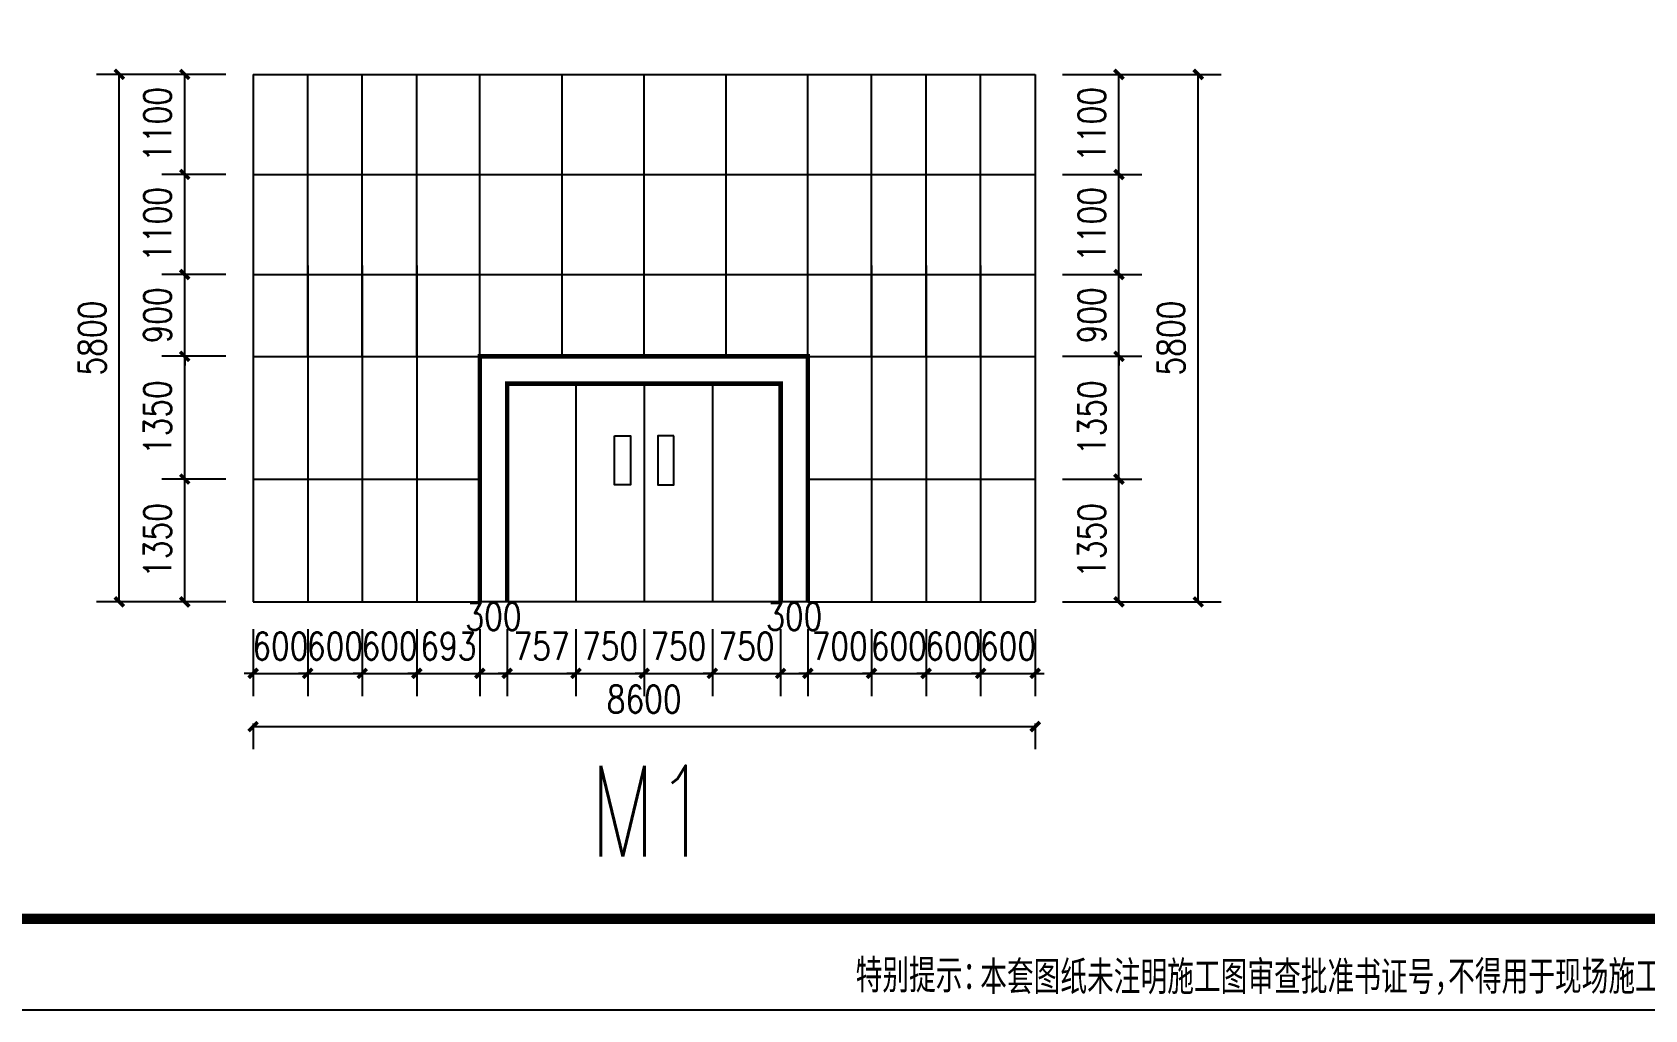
# Model space of a CAD drawing. Header units: millimetres. Extents: x 591771 to 1936534, y -622016 to 355666.
# Drawn here: x 744568 to 762298, y 230142 to 240891 of the extents above; entities that cross this region are included whole.
import ezdxf

# ---------------------------------------------------------------- set-up
doc = ezdxf.new("R2010")
doc.units = ezdxf.units.MM
doc.header["$LTSCALE"] = 80
for name, color, linetype in [('\\M+5B4B0\\M+5BBA7', 124, 'Continuous'), ('\\M+5BDA8-\\M+5B3DF\\M+5B4E7', 3, 'Continuous'), ('\\M+5C1A2\\M+5C3E6\\M+5CFDF\\M+5CCF51', 7, 'Continuous'), ('\\M+5CDBC\\M+5BFF2', 252, 'Continuous'), ('HZ', 2, 'Continuous'), ('PUB_TEXT', 7, 'Continuous')]:
    doc.layers.add(name, color=color, linetype=linetype)
doc.styles.add('_HZTXT', font='txt.shx', dxfattribs={"width": 0.8, "bigfont": 'hztxt.shx'})
doc.styles.add('DIM_FONT', font='SIMPLEX.shx', dxfattribs={"width": 0.8})
doc.dimstyles.new('DIMN', dxfattribs={"dimtxt": 300, "dimasz": 100, "dimexe": 250, "dimexo": 300, "dimgap": 150, "dimtad": 1, "dimdec": 0, "dimzin": 0, "dimdsep": 46, "dimtxsty": 'DIM_FONT', "dimblk": 'ARCHTICK', "dimcen": 0.09, "dimclrt": 7, "dimazin": 2, "dimtfac": 1, "dimtdec": 0, "dimtix": 1, "dimtmove": 2, "dimatfit": 3, "dimldrblk": 'ARCHTICK', "dimfxl": 0, "dimtolj": 1, "dimtzin": 0, "dimarcsym": 0})

# ---------------------------------------------------------------- blocks, each defined once
blk = doc.blocks.new('_ArchTick')
at = {"color": 0, "linetype": 'ByBlock', "const_width": 0.4}
blk.add_lwpolyline([(-0.5, -0.5), (0.5, 0.5)], dxfattribs=at)
blk = doc.blocks.new('*D1066')
at = {"layer": '\\M+5BDA8-\\M+5B3DF\\M+5B4E7', "color": 0, "lineweight": -2, "transparency": 16777216}
for p, q in [((746996, 234327), (746996, 233591)), ((747596, 234327), (747596, 233591)), ((746996, 233841), (746896, 233841)), ((746996, 233841), (747596, 233841)), ((747596, 233841), (747696, 233841))]:
    blk.add_line(p, q, dxfattribs=at)
at = {"layer": 'Defpoints', "color": 0, "transparency": 16777216}
for p in [(746996, 234627), (747596, 234627), (747596, 233841)]:
    blk.add_point(p, dxfattribs=at)
at = {"layer": '\\M+5BDA8-\\M+5B3DF\\M+5B4E7', "color": 0, "lineweight": -2, "transparency": 16777216, "xscale": 100, "yscale": 100, "zscale": 100}
blk.add_blockref('_ArchTick', (746996, 233841), dxfattribs=at)
at = {"layer": '\\M+5BDA8-\\M+5B3DF\\M+5B4E7', "color": 0, "lineweight": -2, "transparency": 16777216, "xscale": 100, "yscale": 100, "zscale": 100, "rotation": 180}
blk.add_blockref('_ArchTick', (747596, 233841), dxfattribs=at)
at = {"layer": '\\M+5BDA8-\\M+5B3DF\\M+5B4E7', "color": 7, "transparency": 16777216, "insert": (747296, 234141), "char_height": 300, "attachment_point": 5, "style": 'DIM_FONT'}
blk.add_mtext('\\A1;600', dxfattribs=at)
blk = doc.blocks.new('*D1067')
at = {"layer": '\\M+5BDA8-\\M+5B3DF\\M+5B4E7', "color": 0, "lineweight": -2, "transparency": 16777216}
for p, q in [((747596, 234327), (747596, 233591)), ((748196, 234327), (748196, 233591)), ((747596, 233841), (747496, 233841)), ((747596, 233841), (748196, 233841)), ((748196, 233841), (748296, 233841))]:
    blk.add_line(p, q, dxfattribs=at)
at = {"layer": 'Defpoints', "color": 0, "transparency": 16777216}
for p in [(747596, 234627), (748196, 234627), (748196, 233841)]:
    blk.add_point(p, dxfattribs=at)
at = {"layer": '\\M+5BDA8-\\M+5B3DF\\M+5B4E7', "color": 0, "lineweight": -2, "transparency": 16777216, "xscale": 100, "yscale": 100, "zscale": 100}
blk.add_blockref('_ArchTick', (747596, 233841), dxfattribs=at)
at = {"layer": '\\M+5BDA8-\\M+5B3DF\\M+5B4E7', "color": 0, "lineweight": -2, "transparency": 16777216, "xscale": 100, "yscale": 100, "zscale": 100, "rotation": 180}
blk.add_blockref('_ArchTick', (748196, 233841), dxfattribs=at)
at = {"layer": '\\M+5BDA8-\\M+5B3DF\\M+5B4E7', "color": 7, "transparency": 16777216, "insert": (747896, 234141), "char_height": 300, "attachment_point": 5, "style": 'DIM_FONT'}
blk.add_mtext('\\A1;600', dxfattribs=at)
blk = doc.blocks.new('*D1068')
at = {"layer": '\\M+5BDA8-\\M+5B3DF\\M+5B4E7', "color": 0, "lineweight": -2, "transparency": 16777216}
for p, q in [((748196, 234327), (748196, 233591)), ((748796, 234327), (748796, 233591)), ((748196, 233841), (748096, 233841)), ((748196, 233841), (748796, 233841)), ((748796, 233841), (748896, 233841))]:
    blk.add_line(p, q, dxfattribs=at)
at = {"layer": 'Defpoints', "color": 0, "transparency": 16777216}
for p in [(748196, 234627), (748796, 234627), (748796, 233841)]:
    blk.add_point(p, dxfattribs=at)
at = {"layer": '\\M+5BDA8-\\M+5B3DF\\M+5B4E7', "color": 0, "lineweight": -2, "transparency": 16777216, "xscale": 100, "yscale": 100, "zscale": 100}
blk.add_blockref('_ArchTick', (748196, 233841), dxfattribs=at)
at = {"layer": '\\M+5BDA8-\\M+5B3DF\\M+5B4E7', "color": 0, "lineweight": -2, "transparency": 16777216, "xscale": 100, "yscale": 100, "zscale": 100, "rotation": 180}
blk.add_blockref('_ArchTick', (748796, 233841), dxfattribs=at)
at = {"layer": '\\M+5BDA8-\\M+5B3DF\\M+5B4E7', "color": 7, "transparency": 16777216, "insert": (748496, 234141), "char_height": 300, "attachment_point": 5, "style": 'DIM_FONT'}
blk.add_mtext('\\A1;600', dxfattribs=at)
blk = doc.blocks.new('*D1069')
at = {"layer": '\\M+5BDA8-\\M+5B3DF\\M+5B4E7', "color": 0, "lineweight": -2, "transparency": 16777216}
for p, q in [((748796, 234327), (748796, 233591)), ((749489, 234327), (749489, 233591)), ((748796, 233841), (748696, 233841)), ((748796, 233841), (749489, 233841)), ((749489, 233841), (749589, 233841))]:
    blk.add_line(p, q, dxfattribs=at)
at = {"layer": 'Defpoints', "color": 0, "transparency": 16777216}
for p in [(748796, 234627), (749489, 234627), (749489, 233841)]:
    blk.add_point(p, dxfattribs=at)
at = {"layer": '\\M+5BDA8-\\M+5B3DF\\M+5B4E7', "color": 0, "lineweight": -2, "transparency": 16777216, "xscale": 100, "yscale": 100, "zscale": 100}
blk.add_blockref('_ArchTick', (748796, 233841), dxfattribs=at)
at = {"layer": '\\M+5BDA8-\\M+5B3DF\\M+5B4E7', "color": 0, "lineweight": -2, "transparency": 16777216, "xscale": 100, "yscale": 100, "zscale": 100, "rotation": 180}
blk.add_blockref('_ArchTick', (749489, 233841), dxfattribs=at)
at = {"layer": '\\M+5BDA8-\\M+5B3DF\\M+5B4E7', "color": 7, "transparency": 16777216, "insert": (749143, 234141), "char_height": 300, "attachment_point": 5, "style": 'DIM_FONT'}
blk.add_mtext('\\A1;693', dxfattribs=at)
blk = doc.blocks.new('*D1070')
at = {"layer": '\\M+5BDA8-\\M+5B3DF\\M+5B4E7', "color": 0, "lineweight": -2, "transparency": 16777216}
for p, q in [((749489, 234327), (749489, 233591)), ((749789, 234327), (749789, 233591)), ((749489, 233841), (749789, 233841))]:
    blk.add_line(p, q, dxfattribs=at)
at = {"layer": 'Defpoints', "color": 0, "transparency": 16777216}
for p in [(749489, 234627), (749789, 234627), (749789, 233841)]:
    blk.add_point(p, dxfattribs=at)
at = {"layer": '\\M+5BDA8-\\M+5B3DF\\M+5B4E7', "color": 0, "lineweight": -2, "transparency": 16777216, "xscale": 100, "yscale": 100, "zscale": 100, "rotation": 180}
blk.add_blockref('_ArchTick', (749489, 233841), dxfattribs=at)
at = {"layer": '\\M+5BDA8-\\M+5B3DF\\M+5B4E7', "color": 0, "lineweight": -2, "transparency": 16777216, "xscale": 100, "yscale": 100, "zscale": 100}
blk.add_blockref('_ArchTick', (749789, 233841), dxfattribs=at)
at = {"layer": '\\M+5BDA8-\\M+5B3DF\\M+5B4E7', "color": 7, "transparency": 16777216, "insert": (749639, 234466), "char_height": 300, "attachment_point": 5, "style": 'DIM_FONT'}
blk.add_mtext('\\A1;300', dxfattribs=at)
blk = doc.blocks.new('*D1071')
at = {"layer": '\\M+5BDA8-\\M+5B3DF\\M+5B4E7', "color": 0, "lineweight": -2, "transparency": 16777216}
for p, q in [((749789, 234327), (749789, 233591)), ((750546, 234327), (750546, 233591)), ((749789, 233841), (749689, 233841)), ((749789, 233841), (750546, 233841)), ((750546, 233841), (750646, 233841))]:
    blk.add_line(p, q, dxfattribs=at)
at = {"layer": 'Defpoints', "color": 0, "transparency": 16777216}
for p in [(749789, 234627), (750546, 234627), (750546, 233841)]:
    blk.add_point(p, dxfattribs=at)
at = {"layer": '\\M+5BDA8-\\M+5B3DF\\M+5B4E7', "color": 0, "lineweight": -2, "transparency": 16777216, "xscale": 100, "yscale": 100, "zscale": 100}
blk.add_blockref('_ArchTick', (749789, 233841), dxfattribs=at)
at = {"layer": '\\M+5BDA8-\\M+5B3DF\\M+5B4E7', "color": 0, "lineweight": -2, "transparency": 16777216, "xscale": 100, "yscale": 100, "zscale": 100, "rotation": 180}
blk.add_blockref('_ArchTick', (750546, 233841), dxfattribs=at)
at = {"layer": '\\M+5BDA8-\\M+5B3DF\\M+5B4E7', "color": 7, "transparency": 16777216, "insert": (750168, 234141), "char_height": 300, "attachment_point": 5, "style": 'DIM_FONT'}
blk.add_mtext('\\A1;757', dxfattribs=at)
blk = doc.blocks.new('*D1072')
at = {"layer": '\\M+5BDA8-\\M+5B3DF\\M+5B4E7', "color": 0, "lineweight": -2, "transparency": 16777216}
for p, q in [((750546, 234327), (750546, 233591)), ((751296, 234327), (751296, 233591)), ((750546, 233841), (750446, 233841)), ((750546, 233841), (751296, 233841)), ((751296, 233841), (751396, 233841))]:
    blk.add_line(p, q, dxfattribs=at)
at = {"layer": 'Defpoints', "color": 0, "transparency": 16777216}
for p in [(750546, 234627), (751296, 234627), (751296, 233841)]:
    blk.add_point(p, dxfattribs=at)
at = {"layer": '\\M+5BDA8-\\M+5B3DF\\M+5B4E7', "color": 0, "lineweight": -2, "transparency": 16777216, "xscale": 100, "yscale": 100, "zscale": 100}
blk.add_blockref('_ArchTick', (750546, 233841), dxfattribs=at)
at = {"layer": '\\M+5BDA8-\\M+5B3DF\\M+5B4E7', "color": 0, "lineweight": -2, "transparency": 16777216, "xscale": 100, "yscale": 100, "zscale": 100, "rotation": 180}
blk.add_blockref('_ArchTick', (751296, 233841), dxfattribs=at)
at = {"layer": '\\M+5BDA8-\\M+5B3DF\\M+5B4E7', "color": 7, "transparency": 16777216, "insert": (750921, 234141), "char_height": 300, "attachment_point": 5, "style": 'DIM_FONT'}
blk.add_mtext('\\A1;750', dxfattribs=at)
blk = doc.blocks.new('*D1073')
at = {"layer": '\\M+5BDA8-\\M+5B3DF\\M+5B4E7', "color": 0, "lineweight": -2, "transparency": 16777216}
for p, q in [((751296, 234327), (751296, 233591)), ((752046, 234327), (752046, 233591)), ((751296, 233841), (751196, 233841)), ((751296, 233841), (752046, 233841)), ((752046, 233841), (752146, 233841))]:
    blk.add_line(p, q, dxfattribs=at)
at = {"layer": 'Defpoints', "color": 0, "transparency": 16777216}
for p in [(751296, 234627), (752046, 234627), (752046, 233841)]:
    blk.add_point(p, dxfattribs=at)
at = {"layer": '\\M+5BDA8-\\M+5B3DF\\M+5B4E7', "color": 0, "lineweight": -2, "transparency": 16777216, "xscale": 100, "yscale": 100, "zscale": 100}
blk.add_blockref('_ArchTick', (751296, 233841), dxfattribs=at)
at = {"layer": '\\M+5BDA8-\\M+5B3DF\\M+5B4E7', "color": 0, "lineweight": -2, "transparency": 16777216, "xscale": 100, "yscale": 100, "zscale": 100, "rotation": 180}
blk.add_blockref('_ArchTick', (752046, 233841), dxfattribs=at)
at = {"layer": '\\M+5BDA8-\\M+5B3DF\\M+5B4E7', "color": 7, "transparency": 16777216, "insert": (751671, 234141), "char_height": 300, "attachment_point": 5, "style": 'DIM_FONT'}
blk.add_mtext('\\A1;750', dxfattribs=at)
blk = doc.blocks.new('*D1074')
at = {"layer": '\\M+5BDA8-\\M+5B3DF\\M+5B4E7', "color": 0, "lineweight": -2, "transparency": 16777216}
for p, q in [((752046, 234327), (752046, 233591)), ((752796, 234327), (752796, 233591)), ((752046, 233841), (751946, 233841)), ((752046, 233841), (752796, 233841)), ((752796, 233841), (752896, 233841))]:
    blk.add_line(p, q, dxfattribs=at)
at = {"layer": 'Defpoints', "color": 0, "transparency": 16777216}
for p in [(752046, 234627), (752796, 234627), (752796, 233841)]:
    blk.add_point(p, dxfattribs=at)
at = {"layer": '\\M+5BDA8-\\M+5B3DF\\M+5B4E7', "color": 0, "lineweight": -2, "transparency": 16777216, "xscale": 100, "yscale": 100, "zscale": 100}
blk.add_blockref('_ArchTick', (752046, 233841), dxfattribs=at)
at = {"layer": '\\M+5BDA8-\\M+5B3DF\\M+5B4E7', "color": 0, "lineweight": -2, "transparency": 16777216, "xscale": 100, "yscale": 100, "zscale": 100, "rotation": 180}
blk.add_blockref('_ArchTick', (752796, 233841), dxfattribs=at)
at = {"layer": '\\M+5BDA8-\\M+5B3DF\\M+5B4E7', "color": 7, "transparency": 16777216, "insert": (752421, 234141), "char_height": 300, "attachment_point": 5, "style": 'DIM_FONT'}
blk.add_mtext('\\A1;750', dxfattribs=at)
blk = doc.blocks.new('*D1075')
at = {"layer": '\\M+5BDA8-\\M+5B3DF\\M+5B4E7', "color": 0, "lineweight": -2, "transparency": 16777216}
for p, q in [((752796, 234327), (752796, 233591)), ((753096, 234327), (753096, 233591)), ((752796, 233841), (753096, 233841))]:
    blk.add_line(p, q, dxfattribs=at)
at = {"layer": 'Defpoints', "color": 0, "transparency": 16777216}
for p in [(752796, 234627), (753096, 234627), (753096, 233841)]:
    blk.add_point(p, dxfattribs=at)
at = {"layer": '\\M+5BDA8-\\M+5B3DF\\M+5B4E7', "color": 0, "lineweight": -2, "transparency": 16777216, "xscale": 100, "yscale": 100, "zscale": 100, "rotation": 180}
blk.add_blockref('_ArchTick', (752796, 233841), dxfattribs=at)
at = {"layer": '\\M+5BDA8-\\M+5B3DF\\M+5B4E7', "color": 0, "lineweight": -2, "transparency": 16777216, "xscale": 100, "yscale": 100, "zscale": 100}
blk.add_blockref('_ArchTick', (753096, 233841), dxfattribs=at)
at = {"layer": '\\M+5BDA8-\\M+5B3DF\\M+5B4E7', "color": 7, "transparency": 16777216, "insert": (752946, 234466), "char_height": 300, "attachment_point": 5, "style": 'DIM_FONT'}
blk.add_mtext('\\A1;300', dxfattribs=at)
blk = doc.blocks.new('*D1076')
at = {"layer": '\\M+5BDA8-\\M+5B3DF\\M+5B4E7', "color": 0, "lineweight": -2, "transparency": 16777216}
for p, q in [((753096, 234327), (753096, 233591)), ((753796, 234327), (753796, 233591)), ((753096, 233841), (752996, 233841)), ((753096, 233841), (753796, 233841)), ((753796, 233841), (753896, 233841))]:
    blk.add_line(p, q, dxfattribs=at)
at = {"layer": 'Defpoints', "color": 0, "transparency": 16777216}
for p in [(753096, 234627), (753796, 234627), (753796, 233841)]:
    blk.add_point(p, dxfattribs=at)
at = {"layer": '\\M+5BDA8-\\M+5B3DF\\M+5B4E7', "color": 0, "lineweight": -2, "transparency": 16777216, "xscale": 100, "yscale": 100, "zscale": 100}
blk.add_blockref('_ArchTick', (753096, 233841), dxfattribs=at)
at = {"layer": '\\M+5BDA8-\\M+5B3DF\\M+5B4E7', "color": 0, "lineweight": -2, "transparency": 16777216, "xscale": 100, "yscale": 100, "zscale": 100, "rotation": 180}
blk.add_blockref('_ArchTick', (753796, 233841), dxfattribs=at)
at = {"layer": '\\M+5BDA8-\\M+5B3DF\\M+5B4E7', "color": 7, "transparency": 16777216, "insert": (753446, 234141), "char_height": 300, "attachment_point": 5, "style": 'DIM_FONT'}
blk.add_mtext('\\A1;700', dxfattribs=at)
blk = doc.blocks.new('*D1077')
at = {"layer": '\\M+5BDA8-\\M+5B3DF\\M+5B4E7', "color": 0, "lineweight": -2, "transparency": 16777216}
for p, q in [((753796, 234327), (753796, 233591)), ((754396, 234327), (754396, 233591)), ((753796, 233841), (753696, 233841)), ((753796, 233841), (754396, 233841)), ((754396, 233841), (754496, 233841))]:
    blk.add_line(p, q, dxfattribs=at)
at = {"layer": 'Defpoints', "color": 0, "transparency": 16777216}
for p in [(753796, 234627), (754396, 234627), (754396, 233841)]:
    blk.add_point(p, dxfattribs=at)
at = {"layer": '\\M+5BDA8-\\M+5B3DF\\M+5B4E7', "color": 0, "lineweight": -2, "transparency": 16777216, "xscale": 100, "yscale": 100, "zscale": 100}
blk.add_blockref('_ArchTick', (753796, 233841), dxfattribs=at)
at = {"layer": '\\M+5BDA8-\\M+5B3DF\\M+5B4E7', "color": 0, "lineweight": -2, "transparency": 16777216, "xscale": 100, "yscale": 100, "zscale": 100, "rotation": 180}
blk.add_blockref('_ArchTick', (754396, 233841), dxfattribs=at)
at = {"layer": '\\M+5BDA8-\\M+5B3DF\\M+5B4E7', "color": 7, "transparency": 16777216, "insert": (754096, 234141), "char_height": 300, "attachment_point": 5, "style": 'DIM_FONT'}
blk.add_mtext('\\A1;600', dxfattribs=at)
blk = doc.blocks.new('*D1078')
at = {"layer": '\\M+5BDA8-\\M+5B3DF\\M+5B4E7', "color": 0, "lineweight": -2, "transparency": 16777216}
for p, q in [((754396, 234327), (754396, 233591)), ((754996, 234327), (754996, 233591)), ((754396, 233841), (754296, 233841)), ((754396, 233841), (754996, 233841)), ((754996, 233841), (755096, 233841))]:
    blk.add_line(p, q, dxfattribs=at)
at = {"layer": 'Defpoints', "color": 0, "transparency": 16777216}
for p in [(754396, 234627), (754996, 234627), (754996, 233841)]:
    blk.add_point(p, dxfattribs=at)
at = {"layer": '\\M+5BDA8-\\M+5B3DF\\M+5B4E7', "color": 0, "lineweight": -2, "transparency": 16777216, "xscale": 100, "yscale": 100, "zscale": 100}
blk.add_blockref('_ArchTick', (754396, 233841), dxfattribs=at)
at = {"layer": '\\M+5BDA8-\\M+5B3DF\\M+5B4E7', "color": 0, "lineweight": -2, "transparency": 16777216, "xscale": 100, "yscale": 100, "zscale": 100, "rotation": 180}
blk.add_blockref('_ArchTick', (754996, 233841), dxfattribs=at)
at = {"layer": '\\M+5BDA8-\\M+5B3DF\\M+5B4E7', "color": 7, "transparency": 16777216, "insert": (754696, 234141), "char_height": 300, "attachment_point": 5, "style": 'DIM_FONT'}
blk.add_mtext('\\A1;600', dxfattribs=at)
blk = doc.blocks.new('*D1079')
at = {"layer": '\\M+5BDA8-\\M+5B3DF\\M+5B4E7', "color": 0, "lineweight": -2, "transparency": 16777216}
for p, q in [((754996, 234327), (754996, 233591)), ((755596, 234327), (755596, 233591)), ((754996, 233841), (754896, 233841)), ((754996, 233841), (755596, 233841)), ((755596, 233841), (755696, 233841))]:
    blk.add_line(p, q, dxfattribs=at)
at = {"layer": 'Defpoints', "color": 0, "transparency": 16777216}
for p in [(754996, 234627), (755596, 234627), (755596, 233841)]:
    blk.add_point(p, dxfattribs=at)
at = {"layer": '\\M+5BDA8-\\M+5B3DF\\M+5B4E7', "color": 0, "lineweight": -2, "transparency": 16777216, "xscale": 100, "yscale": 100, "zscale": 100}
blk.add_blockref('_ArchTick', (754996, 233841), dxfattribs=at)
at = {"layer": '\\M+5BDA8-\\M+5B3DF\\M+5B4E7', "color": 0, "lineweight": -2, "transparency": 16777216, "xscale": 100, "yscale": 100, "zscale": 100, "rotation": 180}
blk.add_blockref('_ArchTick', (755596, 233841), dxfattribs=at)
at = {"layer": '\\M+5BDA8-\\M+5B3DF\\M+5B4E7', "color": 7, "transparency": 16777216, "insert": (755296, 234141), "char_height": 300, "attachment_point": 5, "style": 'DIM_FONT'}
blk.add_mtext('\\A1;600', dxfattribs=at)
blk = doc.blocks.new('*D1080')
at = {"layer": '\\M+5BDA8-\\M+5B3DF\\M+5B4E7', "color": 0, "lineweight": -2, "transparency": 16777216}
for p, q in [((746996, 233291), (746996, 233006)), ((746996, 233256), (755596, 233256)), ((755596, 233291), (755596, 233006))]:
    blk.add_line(p, q, dxfattribs=at)
at = {"layer": 'Defpoints', "color": 0, "transparency": 16777216}
for p in [(746996, 233591), (755596, 233591), (755596, 233256)]:
    blk.add_point(p, dxfattribs=at)
at = {"layer": '\\M+5BDA8-\\M+5B3DF\\M+5B4E7', "color": 0, "lineweight": -2, "transparency": 16777216, "xscale": 100, "yscale": 100, "zscale": 100, "rotation": 180}
blk.add_blockref('_ArchTick', (746996, 233256), dxfattribs=at)
at = {"layer": '\\M+5BDA8-\\M+5B3DF\\M+5B4E7', "color": 0, "lineweight": -2, "transparency": 16777216, "xscale": 100, "yscale": 100, "zscale": 100}
blk.add_blockref('_ArchTick', (755596, 233256), dxfattribs=at)
at = {"layer": '\\M+5BDA8-\\M+5B3DF\\M+5B4E7', "color": 7, "transparency": 16777216, "insert": (751296, 233556), "char_height": 300, "attachment_point": 5, "style": 'DIM_FONT'}
blk.add_mtext('\\A1;8600', dxfattribs=at)
blk = doc.blocks.new('*D1081')
at = {"layer": '\\M+5BDA8-\\M+5B3DF\\M+5B4E7', "color": 0, "lineweight": -2, "transparency": 16777216}
for p, q in [((746696, 235977), (745994, 235977)), ((746244, 234627), (746244, 235977)), ((746696, 234627), (745994, 234627))]:
    blk.add_line(p, q, dxfattribs=at)
at = {"layer": 'Defpoints', "color": 0, "transparency": 16777216}
for p in [(746244, 235977), (746996, 235977), (746996, 234627)]:
    blk.add_point(p, dxfattribs=at)
at = {"layer": '\\M+5BDA8-\\M+5B3DF\\M+5B4E7', "color": 0, "lineweight": -2, "transparency": 16777216, "xscale": 100, "yscale": 100, "zscale": 100}
for p, rotation in [((746244, 235977), 90), ((746244, 234627), 270)]:
    blk.add_blockref('_ArchTick', p, dxfattribs=dict(at, rotation=rotation))
at = {"layer": '\\M+5BDA8-\\M+5B3DF\\M+5B4E7', "color": 7, "transparency": 16777216, "insert": (745944, 235302), "char_height": 300, "attachment_point": 5, "rotation": 90, "style": 'DIM_FONT'}
blk.add_mtext('\\A1;1350', dxfattribs=at)
blk = doc.blocks.new('*D1082')
at = {"layer": '\\M+5BDA8-\\M+5B3DF\\M+5B4E7', "color": 0, "lineweight": -2, "transparency": 16777216}
for p, q in [((746696, 237327), (745994, 237327)), ((746244, 235977), (746244, 237327)), ((746696, 235977), (745994, 235977))]:
    blk.add_line(p, q, dxfattribs=at)
at = {"layer": 'Defpoints', "color": 0, "transparency": 16777216}
for p in [(746244, 237327), (746996, 237327), (746996, 235977)]:
    blk.add_point(p, dxfattribs=at)
at = {"layer": '\\M+5BDA8-\\M+5B3DF\\M+5B4E7', "color": 0, "lineweight": -2, "transparency": 16777216, "xscale": 100, "yscale": 100, "zscale": 100}
for p, rotation in [((746244, 237327), 90), ((746244, 235977), 270)]:
    blk.add_blockref('_ArchTick', p, dxfattribs=dict(at, rotation=rotation))
at = {"layer": '\\M+5BDA8-\\M+5B3DF\\M+5B4E7', "color": 7, "transparency": 16777216, "insert": (745944, 236652), "char_height": 300, "attachment_point": 5, "rotation": 90, "style": 'DIM_FONT'}
blk.add_mtext('\\A1;1350', dxfattribs=at)
blk = doc.blocks.new('*D1083')
at = {"layer": '\\M+5BDA8-\\M+5B3DF\\M+5B4E7', "color": 0, "lineweight": -2, "transparency": 16777216}
for p, q in [((746244, 238227), (746244, 238327)), ((746696, 238227), (745994, 238227)), ((746244, 237327), (746244, 238227)), ((746696, 237327), (745994, 237327)), ((746244, 237327), (746244, 237227))]:
    blk.add_line(p, q, dxfattribs=at)
at = {"layer": 'Defpoints', "color": 0, "transparency": 16777216}
for p in [(746244, 238227), (746996, 238227), (746996, 237327)]:
    blk.add_point(p, dxfattribs=at)
at = {"layer": '\\M+5BDA8-\\M+5B3DF\\M+5B4E7', "color": 0, "lineweight": -2, "transparency": 16777216, "xscale": 100, "yscale": 100, "zscale": 100}
for p, rotation in [((746244, 238227), 270), ((746244, 237327), 90)]:
    blk.add_blockref('_ArchTick', p, dxfattribs=dict(at, rotation=rotation))
at = {"layer": '\\M+5BDA8-\\M+5B3DF\\M+5B4E7', "color": 7, "transparency": 16777216, "insert": (745944, 237777), "char_height": 300, "attachment_point": 5, "rotation": 90, "style": 'DIM_FONT'}
blk.add_mtext('\\A1;900', dxfattribs=at)
blk = doc.blocks.new('*D1084')
at = {"layer": '\\M+5BDA8-\\M+5B3DF\\M+5B4E7', "color": 0, "lineweight": -2, "transparency": 16777216}
for p, q in [((746696, 239327), (745994, 239327)), ((746244, 238227), (746244, 239327)), ((746696, 238227), (745994, 238227))]:
    blk.add_line(p, q, dxfattribs=at)
at = {"layer": 'Defpoints', "color": 0, "transparency": 16777216}
for p in [(746244, 239327), (746996, 239327), (746996, 238227)]:
    blk.add_point(p, dxfattribs=at)
at = {"layer": '\\M+5BDA8-\\M+5B3DF\\M+5B4E7', "color": 0, "lineweight": -2, "transparency": 16777216, "xscale": 100, "yscale": 100, "zscale": 100}
for p, rotation in [((746244, 239327), 90), ((746244, 238227), 270)]:
    blk.add_blockref('_ArchTick', p, dxfattribs=dict(at, rotation=rotation))
at = {"layer": '\\M+5BDA8-\\M+5B3DF\\M+5B4E7', "color": 7, "transparency": 16777216, "insert": (745944, 238777), "char_height": 300, "attachment_point": 5, "rotation": 90, "style": 'DIM_FONT'}
blk.add_mtext('\\A1;1100', dxfattribs=at)
blk = doc.blocks.new('*D1085')
at = {"layer": '\\M+5BDA8-\\M+5B3DF\\M+5B4E7', "color": 0, "lineweight": -2, "transparency": 16777216}
for p, q in [((746696, 240427), (745994, 240427)), ((746244, 239327), (746244, 240427)), ((746696, 239327), (745994, 239327))]:
    blk.add_line(p, q, dxfattribs=at)
at = {"layer": 'Defpoints', "color": 0, "transparency": 16777216}
for p in [(746244, 240427), (746996, 240427), (746996, 239327)]:
    blk.add_point(p, dxfattribs=at)
at = {"layer": '\\M+5BDA8-\\M+5B3DF\\M+5B4E7', "color": 0, "lineweight": -2, "transparency": 16777216, "xscale": 100, "yscale": 100, "zscale": 100}
for p, rotation in [((746244, 240427), 90), ((746244, 239327), 270)]:
    blk.add_blockref('_ArchTick', p, dxfattribs=dict(at, rotation=rotation))
at = {"layer": '\\M+5BDA8-\\M+5B3DF\\M+5B4E7', "color": 7, "transparency": 16777216, "insert": (745944, 239877), "char_height": 300, "attachment_point": 5, "rotation": 90, "style": 'DIM_FONT'}
blk.add_mtext('\\A1;1100', dxfattribs=at)
blk = doc.blocks.new('*D1086')
at = {"layer": '\\M+5BDA8-\\M+5B3DF\\M+5B4E7', "color": 0, "lineweight": -2, "transparency": 16777216}
for p, q in [((746696, 240427), (745275, 240427)), ((745525, 234627), (745525, 240427)), ((746696, 234627), (745275, 234627))]:
    blk.add_line(p, q, dxfattribs=at)
at = {"layer": 'Defpoints', "color": 0, "transparency": 16777216}
for p in [(745525, 240427), (746996, 240427), (746996, 234627)]:
    blk.add_point(p, dxfattribs=at)
at = {"layer": '\\M+5BDA8-\\M+5B3DF\\M+5B4E7', "color": 0, "lineweight": -2, "transparency": 16777216, "xscale": 100, "yscale": 100, "zscale": 100}
for p, rotation in [((745525, 240427), 90), ((745525, 234627), 270)]:
    blk.add_blockref('_ArchTick', p, dxfattribs=dict(at, rotation=rotation))
at = {"layer": '\\M+5BDA8-\\M+5B3DF\\M+5B4E7', "color": 7, "transparency": 16777216, "insert": (745225, 237527), "char_height": 300, "attachment_point": 5, "rotation": 90, "style": 'DIM_FONT'}
blk.add_mtext('\\A1;5800', dxfattribs=at)
blk = doc.blocks.new('*D1087')
at = {"layer": '\\M+5BDA8-\\M+5B3DF\\M+5B4E7', "color": 0, "lineweight": -2, "transparency": 16777216}
for p, q in [((755896, 235977), (756767, 235977)), ((756517, 234627), (756517, 235977)), ((755896, 234627), (756767, 234627))]:
    blk.add_line(p, q, dxfattribs=at)
at = {"layer": 'Defpoints', "color": 0, "transparency": 16777216}
for p in [(755596, 235977), (756517, 235977), (755596, 234627)]:
    blk.add_point(p, dxfattribs=at)
at = {"layer": '\\M+5BDA8-\\M+5B3DF\\M+5B4E7', "color": 0, "lineweight": -2, "transparency": 16777216, "xscale": 100, "yscale": 100, "zscale": 100}
for p, rotation in [((756517, 235977), 90), ((756517, 234627), 270)]:
    blk.add_blockref('_ArchTick', p, dxfattribs=dict(at, rotation=rotation))
at = {"layer": '\\M+5BDA8-\\M+5B3DF\\M+5B4E7', "color": 7, "transparency": 16777216, "insert": (756217, 235302), "char_height": 300, "attachment_point": 5, "rotation": 90, "style": 'DIM_FONT'}
blk.add_mtext('\\A1;1350', dxfattribs=at)
blk = doc.blocks.new('*D1088')
at = {"layer": '\\M+5BDA8-\\M+5B3DF\\M+5B4E7', "color": 0, "lineweight": -2, "transparency": 16777216}
for p, q in [((755896, 237327), (756767, 237327)), ((756517, 235977), (756517, 237327)), ((755896, 235977), (756767, 235977))]:
    blk.add_line(p, q, dxfattribs=at)
at = {"layer": 'Defpoints', "color": 0, "transparency": 16777216}
for p in [(755596, 237327), (756517, 237327), (755596, 235977)]:
    blk.add_point(p, dxfattribs=at)
at = {"layer": '\\M+5BDA8-\\M+5B3DF\\M+5B4E7', "color": 0, "lineweight": -2, "transparency": 16777216, "xscale": 100, "yscale": 100, "zscale": 100}
for p, rotation in [((756517, 237327), 90), ((756517, 235977), 270)]:
    blk.add_blockref('_ArchTick', p, dxfattribs=dict(at, rotation=rotation))
at = {"layer": '\\M+5BDA8-\\M+5B3DF\\M+5B4E7', "color": 7, "transparency": 16777216, "insert": (756217, 236652), "char_height": 300, "attachment_point": 5, "rotation": 90, "style": 'DIM_FONT'}
blk.add_mtext('\\A1;1350', dxfattribs=at)
blk = doc.blocks.new('*D1089')
at = {"layer": '\\M+5BDA8-\\M+5B3DF\\M+5B4E7', "color": 0, "lineweight": -2, "transparency": 16777216}
for p, q in [((756517, 238227), (756517, 238327)), ((755896, 238227), (756767, 238227)), ((756517, 237327), (756517, 238227)), ((755896, 237327), (756767, 237327)), ((756517, 237327), (756517, 237227))]:
    blk.add_line(p, q, dxfattribs=at)
at = {"layer": 'Defpoints', "color": 0, "transparency": 16777216}
for p in [(755596, 238227), (756517, 238227), (755596, 237327)]:
    blk.add_point(p, dxfattribs=at)
at = {"layer": '\\M+5BDA8-\\M+5B3DF\\M+5B4E7', "color": 0, "lineweight": -2, "transparency": 16777216, "xscale": 100, "yscale": 100, "zscale": 100}
for p, rotation in [((756517, 238227), 270), ((756517, 237327), 90)]:
    blk.add_blockref('_ArchTick', p, dxfattribs=dict(at, rotation=rotation))
at = {"layer": '\\M+5BDA8-\\M+5B3DF\\M+5B4E7', "color": 7, "transparency": 16777216, "insert": (756217, 237777), "char_height": 300, "attachment_point": 5, "rotation": 90, "style": 'DIM_FONT'}
blk.add_mtext('\\A1;900', dxfattribs=at)
blk = doc.blocks.new('*D1090')
at = {"layer": '\\M+5BDA8-\\M+5B3DF\\M+5B4E7', "color": 0, "lineweight": -2, "transparency": 16777216}
for p, q in [((755896, 239327), (756767, 239327)), ((756517, 238227), (756517, 239327)), ((755896, 238227), (756767, 238227))]:
    blk.add_line(p, q, dxfattribs=at)
at = {"layer": 'Defpoints', "color": 0, "transparency": 16777216}
for p in [(755596, 239327), (756517, 239327), (755596, 238227)]:
    blk.add_point(p, dxfattribs=at)
at = {"layer": '\\M+5BDA8-\\M+5B3DF\\M+5B4E7', "color": 0, "lineweight": -2, "transparency": 16777216, "xscale": 100, "yscale": 100, "zscale": 100}
for p, rotation in [((756517, 239327), 90), ((756517, 238227), 270)]:
    blk.add_blockref('_ArchTick', p, dxfattribs=dict(at, rotation=rotation))
at = {"layer": '\\M+5BDA8-\\M+5B3DF\\M+5B4E7', "color": 7, "transparency": 16777216, "insert": (756217, 238777), "char_height": 300, "attachment_point": 5, "rotation": 90, "style": 'DIM_FONT'}
blk.add_mtext('\\A1;1100', dxfattribs=at)
blk = doc.blocks.new('*D1091')
at = {"layer": '\\M+5BDA8-\\M+5B3DF\\M+5B4E7', "color": 0, "lineweight": -2, "transparency": 16777216}
for p, q in [((755896, 240427), (756767, 240427)), ((756517, 239327), (756517, 240427)), ((755896, 239327), (756767, 239327))]:
    blk.add_line(p, q, dxfattribs=at)
at = {"layer": 'Defpoints', "color": 0, "transparency": 16777216}
for p in [(755596, 240427), (756517, 240427), (755596, 239327)]:
    blk.add_point(p, dxfattribs=at)
at = {"layer": '\\M+5BDA8-\\M+5B3DF\\M+5B4E7', "color": 0, "lineweight": -2, "transparency": 16777216, "xscale": 100, "yscale": 100, "zscale": 100}
for p, rotation in [((756517, 240427), 90), ((756517, 239327), 270)]:
    blk.add_blockref('_ArchTick', p, dxfattribs=dict(at, rotation=rotation))
at = {"layer": '\\M+5BDA8-\\M+5B3DF\\M+5B4E7', "color": 7, "transparency": 16777216, "insert": (756217, 239877), "char_height": 300, "attachment_point": 5, "rotation": 90, "style": 'DIM_FONT'}
blk.add_mtext('\\A1;1100', dxfattribs=at)
blk = doc.blocks.new('*D1092')
at = {"layer": '\\M+5BDA8-\\M+5B3DF\\M+5B4E7', "color": 0, "lineweight": -2, "transparency": 16777216}
for p, q in [((755896, 240427), (757639, 240427)), ((757389, 234627), (757389, 240427)), ((755896, 234627), (757639, 234627))]:
    blk.add_line(p, q, dxfattribs=at)
at = {"layer": 'Defpoints', "color": 0, "transparency": 16777216}
for p in [(755596, 240427), (757389, 240427), (755596, 234627)]:
    blk.add_point(p, dxfattribs=at)
at = {"layer": '\\M+5BDA8-\\M+5B3DF\\M+5B4E7', "color": 0, "lineweight": -2, "transparency": 16777216, "xscale": 100, "yscale": 100, "zscale": 100}
for p, rotation in [((757389, 240427), 90), ((757389, 234627), 270)]:
    blk.add_blockref('_ArchTick', p, dxfattribs=dict(at, rotation=rotation))
at = {"layer": '\\M+5BDA8-\\M+5B3DF\\M+5B4E7', "color": 7, "transparency": 16777216, "insert": (757089, 237527), "char_height": 300, "attachment_point": 5, "rotation": 90, "style": 'DIM_FONT'}
blk.add_mtext('\\A1;5800', dxfattribs=at)
blk = doc.blocks.new('D')
at = {"layer": '\\M+5B4B0\\M+5BBA7', "ltscale": 20}
for p, q in [((746996.1, 240426.8), (746996.1, 238326.8)), ((746996.1, 240426.8), (755596.1, 240426.8)), ((747596.1, 237326.8), (747596.1, 240426.8)), ((748196.1, 237326.8), (748196.1, 240426.8)), ((748796.1, 237326.8), (748796.1, 240426.8)), ((749489.3, 237326.8), (749489.3, 240426.8)), ((750396.1, 237326.8), (750396.1, 240426.8)), ((751296.1, 237326.8), (751296.1, 240426.8)), ((752196.1, 237326.8), (752196.1, 240426.8)), ((753096.1, 237326.8), (753096.1, 240426.8)), ((753796.1, 237326.8), (753796.1, 240426.8)), ((754396.1, 237326.8), (754396.1, 240426.8)), ((754996.1, 237326.8), (754996.1, 240426.8)), ((755596.1, 240426.8), (755596.1, 237326.8)), ((746996.1, 239326.8), (755596.1, 239326.8)), ((746996.1, 238326.8), (746996.1, 234626.8)), ((747596.1, 238326.8), (747596.1, 234626.8)), ((748196.1, 238326.8), (748196.1, 234626.8)), ((748796.1, 238326.8), (748796.1, 234626.8)), ((749489.3, 234626.8), (749489.3, 238326.8)), ((750396.1, 237326.8), (750396.1, 238326.8)), ((751296.1, 237326.8), (751296.1, 238326.8)), ((752196.1, 237326.8), (752196.1, 238326.8)), ((753096.1, 237326.8), (753096.1, 238326.8)), ((753796.1, 238326.8), (753796.1, 234626.8)), ((754396.1, 238326.8), (754396.1, 234626.8)), ((754996.1, 238326.8), (754996.1, 234626.8)), ((755596.1, 238326.8), (755596.1, 234626.8)), ((746996.1, 238226.8), (755596.1, 238226.8)), ((746996.1, 237326.8), (749489.3, 237326.8)), ((753096.1, 237326.8), (755596.1, 237326.8)), ((752796.1, 237026.8), (749789.3, 237026.8)), ((750546.1, 237026.8), (750546.1, 234626.8)), ((751296.1, 237026.8), (751296.1, 234626.8)), ((752046.1, 237026.8), (752046.1, 234626.8)), ((746996.1, 235976.8), (749489.3, 235976.8)), ((753096.1, 235976.8), (755596.1, 235976.8)), ((746996.1, 234626.8), (749489.3, 234626.8)), ((753096.1, 234626.8), (749489.3, 234626.8)), ((753096.1, 234626.8), (755596.1, 234626.8))]:
    blk.add_line(p, q, dxfattribs=at)
for points in [[(750970.3, 236451.7), (751145.3, 236451.7), (751145.3, 235913.5), (750970.3, 235913.5)], [(751622, 236451.7), (751447, 236451.7), (751447, 235913.5), (751622, 235913.5)]]:
    blk.add_lwpolyline(points, close=True, dxfattribs=at)
at = {"layer": '\\M+5C1A2\\M+5C3E6\\M+5CFDF\\M+5CCF51', "const_width": 50}
for points in [[(749489.3, 234626.8), (749489.3, 237326.8), (753096.1, 237326.8), (753096.1, 234626.8)], [(749789.3, 234626.8), (749789.3, 237026.8), (752796.1, 237026.8), (752796.1, 234626.8)]]:
    blk.add_lwpolyline(points, dxfattribs=at)
at = {"layer": '\\M+5BDA8-\\M+5B3DF\\M+5B4E7'}
for p1, p2, distance, picture, middle in [((746996.1, 234626.8), (746996.1, 240426.8), 1470.7, '*D1086', (745225.5, 237526.8)), ((746996.1, 239326.8), (746996.1, 240426.8), 752.6, '*D1085', (745943.6, 239876.8)), ((755596.1, 239326.8), (755596.1, 240426.8), -921.2, '*D1091', (756217.4, 239876.8)), ((755596.1, 234626.8), (755596.1, 240426.8), -1793.2, '*D1092', (757089.4, 237526.8)), ((746996.1, 238226.8), (746996.1, 239326.8), 752.6, '*D1084', (745943.6, 238776.8)), ((755596.1, 238226.8), (755596.1, 239326.8), -921.2, '*D1090', (756217.4, 238776.8)), ((746996.1, 237326.8), (746996.1, 238226.8), 752.6, '*D1083', (745943.6, 237776.8)), ((755596.1, 237326.8), (755596.1, 238226.8), -921.2, '*D1089', (756217.4, 237776.8)), ((746996.1, 235976.8), (746996.1, 237326.8), 752.6, '*D1082', (745943.6, 236651.8)), ((755596.1, 235976.8), (755596.1, 237326.8), -921.2, '*D1088', (756217.4, 236651.8)), ((746996.1, 234626.8), (746996.1, 235976.8), 752.6, '*D1081', (745943.6, 235301.8)), ((755596.1, 234626.8), (755596.1, 235976.8), -921.2, '*D1087', (756217.4, 235301.8)), ((746996.1, 234626.8), (747596.1, 234626.8), -785.7, '*D1066', (747296.1, 234141.1)), ((747596.1, 234626.8), (748196.1, 234626.8), -785.7, '*D1067', (747896.1, 234141.1)), ((748196.1, 234626.8), (748796.1, 234626.8), -785.7, '*D1068', (748496.1, 234141.1)), ((748796.1, 234626.8), (749489.3, 234626.8), -785.7, '*D1069', (749142.7, 234141.1)), ((749789.3, 234626.8), (750546.1, 234626.8), -785.7, '*D1071', (750167.7, 234141.1)), ((750546.1, 234626.8), (751296.1, 234626.8), -785.7, '*D1072', (750921.1, 234141.1)), ((751296.1, 234626.8), (752046.1, 234626.8), -785.7, '*D1073', (751671.1, 234141.1)), ((752046.1, 234626.8), (752796.1, 234626.8), -785.7, '*D1074', (752421.1, 234141.1)), ((753096.1, 234626.8), (753796.1, 234626.8), -785.7, '*D1076', (753446.1, 234141.1)), ((753796.1, 234626.8), (754396.1, 234626.8), -785.7, '*D1077', (754096.1, 234141.1)), ((754396.1, 234626.8), (754996.1, 234626.8), -785.7, '*D1078', (754696.1, 234141.1)), ((754996.1, 234626.8), (755596.1, 234626.8), -785.7, '*D1079', (755296.1, 234141.1)), ((746996.1, 233591.1), (755596.1, 233591.1), -334.8, '*D1080', (751296.1, 233556.2))]:
    dim = blk.add_aligned_dim(p1=p1, p2=p2, distance=distance, dimstyle='DIMN', dxfattribs=at)
    dim.commit()
    dim.dimension.update_dxf_attribs({"geometry": picture, "text_midpoint": middle})
for base, p1, p2, picture, middle in [((749789.3, 233841.1), (749489.3, 234626.8), (749789.3, 234626.8), '*D1070', (749639.3, 234466.1)), ((753096.1, 233841.1), (752796.1, 234626.8), (753096.1, 234626.8), '*D1075', (752946.1, 234466.1))]:
    dim = blk.add_linear_dim(base=base, p1=p1, p2=p2, angle=0, dimstyle='DIMN', dxfattribs=at)
    dim.commit()
    dim.dimension.update_dxf_attribs({"geometry": picture, "text_midpoint": middle, "dimtype": 161})

msp = doc.modelspace()

# ---------------------------------------------------------------- linework, layer by layer
at = {"layer": '\\M+5CDBC\\M+5BFF2', "color": 2}
msp.add_lwpolyline([(689025.3, 230141.7), (773125.3, 230141.7), (773125.3, 289541.7), (689025.3, 289541.7)], close=True, dxfattribs=at)
at = {"layer": '\\M+5CDBC\\M+5BFF2', "color": 2, "const_width": 112.5}
msp.add_lwpolyline([(690025.4, 231141.7), (772125.3, 231141.7), (772125.3, 288541.7), (690025.4, 288541.7)], close=True, dxfattribs=at)

# ---------------------------------------------------------------- block references
at = {"layer": '\\M+5C1A2\\M+5C3E6\\M+5CFDF\\M+5CCF51'}
msp.add_blockref('D', (0, 0), dxfattribs=at)

# ---------------------------------------------------------------- texts
at = {"layer": 'HZ', "color": 1, "style": '_HZTXT', "width": 0.8}
for s, p in [('特别提示：', (753621.3, 230332.1)), ('本套图纸未注明施工图审查批准书证号，', (754991, 230314)), ('不得用于现场施工，仅供业主建设投资前估算建设', (760135.9, 230317.6))]:
    msp.add_text(s, height=367.2, rotation=0.0025, dxfattribs=at).set_placement(p)
at = {"layer": 'PUB_TEXT', "lineweight": 25, "style": '_HZTXT', "width": 0.7}
msp.add_text('M1', height=1000, dxfattribs=at).set_placement((750701, 231825.3))

doc.saveas('drawing.dxf')
